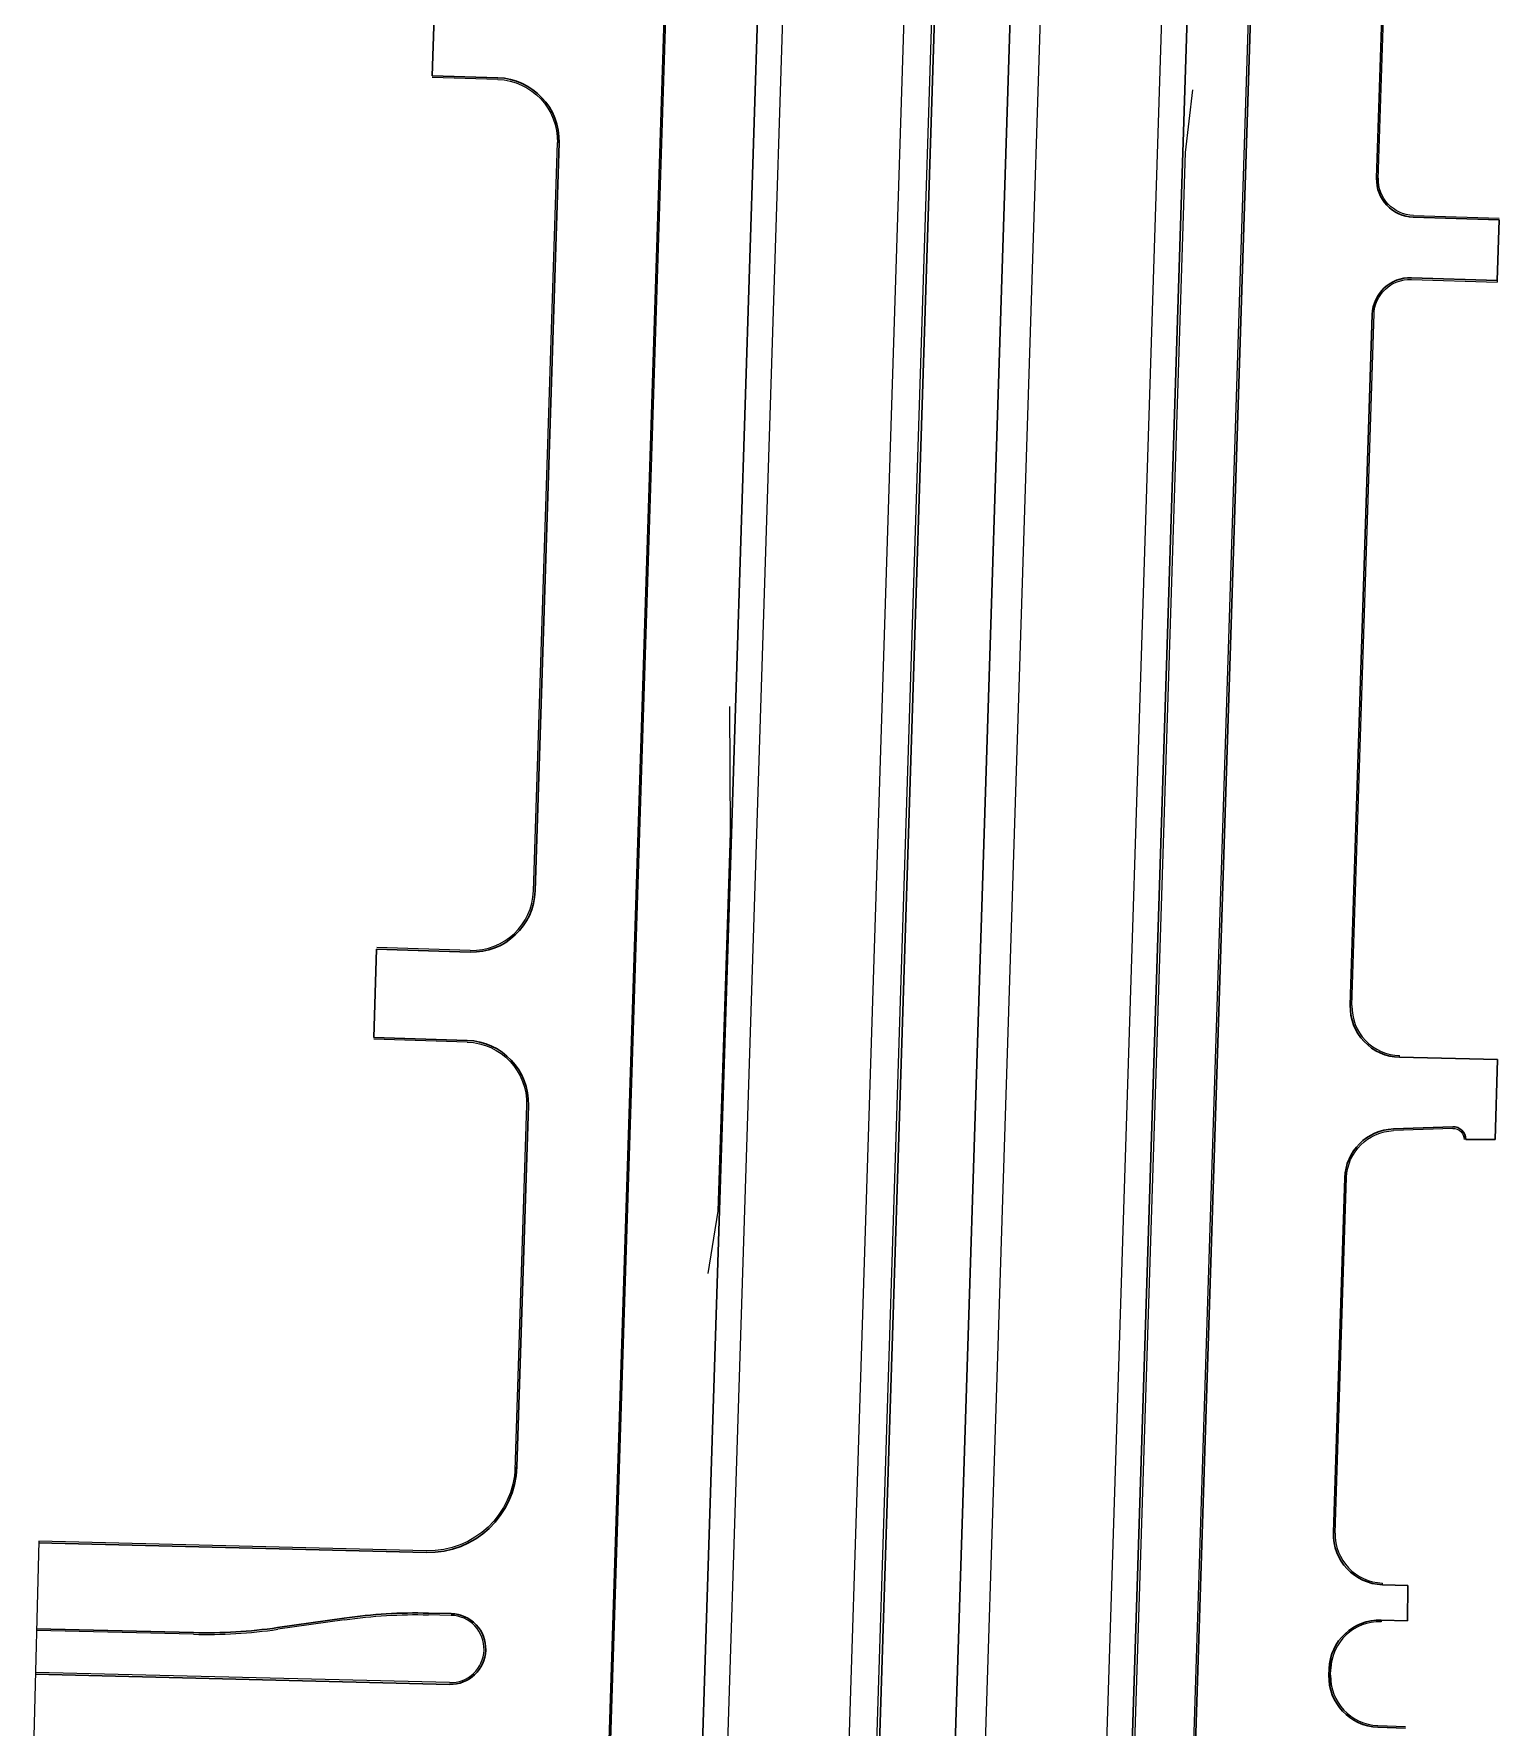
# Model space of a CAD drawing. Extents: x 2536801 to 2538856, y 7112140 to 7131569.
# Drawn here: x 2537682 to 2538262, y 7121714 to 7122385 of the extents above; entities that cross this region are included whole.
import ezdxf

# ---------------------------------------------------------------- set-up
doc = ezdxf.new("R2010")
doc.units = 0
doc.header["$LTSCALE"] = 100
doc.header["$MEASUREMENT"] = 0
for name, color, linetype, lineweight in [('D_BOC_FR', 3, 'Continuous', 13), ('D_BOC_XST', 4, 'Continuous', 13), ('D_CTB_1', 2, 'Continuous', 0), ('D_DRVWY_1', 6, 'Continuous', 30), ('D_EOS_ML', 7, 'Continuous', 30), ('D_EOT_ML', 7, 'Continuous', 13), ('D_FOC_FR', 3, 'Continuous', 30), ('D_FOC_XST', 4, 'Continuous', 30), ('D_MBGF', 20, 'Continuous', 0)]:
    doc.layers.add(name, color=color, linetype=linetype, lineweight=lineweight)
doc.linetypes.add('mbgf', pattern='A,1,-0.5,[46,dgnlstyle-BGELINES.shx,S=0.008,R=0,X=0,Y=0],-0.5,1', length=3)

msp = doc.modelspace()

# ---------------------------------------------------------------- linework, layer by layer
at = {"layer": 'D_BOC_FR', "lineweight": 0}
for p, q in [((2538119.74, 7121038.6), (2538194.31, 7123378.9)), ((2537910.06, 7121700.85), (2537952.04, 7123018.4)), ((2538214.04, 7122323.47), (2538225.85, 7122694.07)), ((2537879.69, 7122045.45), (2537889.14, 7122342.03)), ((2538203.74, 7122000.18), (2538212.6, 7122278.34)), ((2537872.38, 7121816.17), (2537876.99, 7121960.78)), ((2538197.09, 7121791.26), (2538201.57, 7121932.06)), ((2538195.13, 7121729.86), (2538195.53, 7121742.53))]:
    msp.add_line(p, q, dxfattribs=at)
at = {"layer": 'D_BOC_XST', "lineweight": 0}
for p, q in [((2537837.26, 7121784.23), (2537683.78, 7121788)), ((2537847.11, 7121758.65), (2537838.08, 7121758.87)), ((2537745.07, 7121751.15), (2537682.91, 7121752.68)), ((2537804.88, 7121756.91), (2537778.5, 7121753.13)), ((2537846.45, 7121731.99), (2537682.5, 7121736.02))]:
    msp.add_line(p, q, dxfattribs=at)
at = {"layer": 'D_BOC_XST', "lineweight": 0, "extrusion": (0, 0, -1)}
for centre, radius, start, end in [((-2537838.11, 7121818.55), 34.33, 181.82493, 271.40798), ((-2537833.19, 7121559.6), 199.33, 81.83685, 91.40798)]:
    msp.add_arc(centre, radius, start, end, dxfattribs=at)
at = {"layer": 'D_BOC_XST', "lineweight": 0}
for centre, radius, start, end in [((2537846.78, 7121745.32), 13.33, 358.17507, 88.59202), ((2537750, 7121951.76), 200.67, 268.59202, 278.16315), ((2537846.78, 7121745.32), 13.33, 268.59202, 358.17507)]:
    msp.add_arc(centre, radius, start, end, dxfattribs=at)
at = {"layer": 'D_CTB_1', "linetype": 'Continuous', "lineweight": 0, "ltscale": 0.025}
for p, q in [((2537962.61, 7120042.5), (2538047.63, 7122711.15)), ((2538099.59, 7121138.69), (2538136.21, 7122288.11))]:
    msp.add_line(p, q, dxfattribs=at)
at = {"layer": 'D_DRVWY_1'}
for p, q in [((2537839.62, 7122368.48), (2537840.7, 7122402.46)), ((2537865.61, 7122367.65), (2537839.62, 7122368.48)), ((2538228.03, 7122312.44), (2538262.01, 7122311.36)), ((2538261.25, 7122287.37), (2538262.01, 7122311.36)), ((2538227.27, 7122288.46), (2538261.25, 7122287.37)), ((2537816.48, 7121987.58), (2537817.59, 7122022.56)), ((2537854.57, 7122021.38), (2537817.59, 7122022.56)), ((2537853.46, 7121986.4), (2537816.48, 7121987.58)), ((2538261.42, 7121978.79), (2538222.6, 7121979.7)), ((2538260.41, 7121947.07), (2538261.42, 7121978.79)), ((2538243.62, 7121952.18), (2538220.15, 7121951.31)), ((2538260.41, 7121947.07), (2538248.81, 7121947.15)), ((2538215.78, 7121770.78), (2538225.88, 7121770.46)), ((2538225.74, 7121756.46), (2538225.88, 7121770.46)), ((2538215.33, 7121756.79), (2538225.74, 7121756.46)), ((2538213.98, 7121714.38), (2538224.88, 7121714.03))]:
    msp.add_line(p, q, dxfattribs=at)
at = {"layer": 'D_DRVWY_1', "lineweight": 0}
for p, q in [((2537865.59, 7122366.99), (2537839.6, 7122367.82)), ((2538228.05, 7122313.11), (2538262.04, 7122312.03)), ((2538227.25, 7122287.79), (2538261.23, 7122286.71)), ((2538261.25, 7122287.37), (2538261.23, 7122286.71)), ((2537854.6, 7122022.05), (2537817.61, 7122023.23)), ((2537853.44, 7121985.73), (2537816.46, 7121986.91)), ((2538222.6, 7121979.7), (2538222.62, 7121980.36)), ((2538243.65, 7121951.51), (2538220.17, 7121950.64)), ((2538215.77, 7121770.72), (2538215.8, 7121771.45)), ((2538215.33, 7121756.79), (2538215.31, 7121756.12)), ((2538214, 7121715.04), (2538224.9, 7121714.69))]:
    msp.add_line(p, q, dxfattribs=at)
at = {"layer": 'D_DRVWY_1', "lineweight": 0, "extrusion": (0, 0, -1)}
for centre, radius, start, end in [((-2537864.81, 7122342.67), 24.33, 91.82493, 181.82493), ((-2538228.51, 7122327.44), 14.33, 271.82497, 1.82497), ((-2538226.79, 7122273.46), 14.33, 1.82497, 91.82497), ((-2537852.66, 7121961.41), 24.33, 91.82493, 181.82493), ((-2538220.89, 7121931.32), 19.33, 2.19354, 87.87452), ((-2538243.81, 7121947.18), 4.33, 87.87452, 180.39246)]:
    msp.add_arc(centre, radius, start, end, dxfattribs=at)
at = {"layer": 'D_DRVWY_1', "extrusion": (0, 0, -1)}
for centre, radius, start, end in [((-2537864.81, 7122342.67), 25, 91.82493, 181.82493), ((-2538228.51, 7122327.44), 15, 271.82497, 1.82497), ((-2538226.79, 7122273.46), 15, 1.82497, 91.82497), ((-2537852.66, 7121961.41), 25, 91.82493, 181.82493), ((-2538243.81, 7121947.18), 5, 87.87452, 180.39246), ((-2538220.89, 7121931.32), 20, 1.82497, 87.87452)]:
    msp.add_arc(centre, radius, start, end, dxfattribs=at)
at = {"layer": 'D_DRVWY_1'}
for centre, radius, start, end in [((2537855.37, 7122046.37), 25, 268.17507, 358.17507), ((2538223.07, 7121999.69), 20, 178.17503, 268.65787), ((2538216.41, 7121790.77), 20, 178.17503, 268.17503), ((2538214.69, 7121736.8), 20, 88.17503, 178.17503), ((2538214.62, 7121734.36), 20, 178.17503, 268.17503)]:
    msp.add_arc(centre, radius, start, end, dxfattribs=at)
at = {"layer": 'D_DRVWY_1', "lineweight": 0}
for centre, radius, start, end in [((2537855.37, 7122046.37), 24.33, 268.17507, 358.17507), ((2538223.07, 7121999.69), 19.33, 178.54359, 268.65787), ((2538216.41, 7121790.77), 19.33, 178.54359, 268.17503), ((2538214.69, 7121736.8), 19.33, 88.17503, 178.17503), ((2538214.62, 7121734.36), 19.33, 178.17503, 268.17503)]:
    msp.add_arc(centre, radius, start, end, dxfattribs=at)
at = {"layer": 'D_EOS_ML'}
for p, q in [((2537858.55, 7116745.35), (2538220.42, 7128102.78)), ((2537888.54, 7116744.4), (2538250.41, 7128101.82)), ((2538136.8, 7122338.12), (2538191.64, 7124059.36)), ((2537954.94, 7121968.72), (2538013.75, 7123814.39)), ((2538057.19, 7119839.38), (2538136.8, 7122338.12)), ((2537921.35, 7120914.21), (2537954.94, 7121968.72))]:
    msp.add_line(p, q, dxfattribs=at)
at = {"layer": 'D_EOT_ML'}
for p, q in [((2537846.56, 7116745.74), (2538208.43, 7128103.16)), ((2537900.53, 7116744.02), (2538262.4, 7128101.44)), ((2538047.19, 7119839.7), (2538192.69, 7124406.1)), ((2537920.56, 7120575.68), (2538034.73, 7124158.82))]:
    msp.add_line(p, q, dxfattribs=at)
at = {"layer": 'D_FOC_FR'}
for p, q in [((2538120.41, 7121038.58), (2538194.98, 7123378.88)), ((2537909.4, 7121700.87), (2537951.38, 7123018.43)), ((2538213.52, 7122327.91), (2538225.18, 7122693.95)), ((2537880.36, 7122045.57), (2537889.8, 7122341.87)), ((2538203.08, 7122000.33), (2538211.8, 7122273.94)), ((2537873.09, 7121817.44), (2537877.65, 7121960.62)), ((2538196.42, 7121791.41), (2538200.9, 7121931.96)), ((2538194.63, 7121735), (2538194.7, 7121737.43))]:
    msp.add_line(p, q, dxfattribs=at)
at = {"layer": 'D_FOC_XST', "color": 4, "lineweight": 13}
msp.add_line((2537683.78, 7121788), (2537681.88, 7121710.69), dxfattribs=at)
at = {"layer": 'D_FOC_XST'}
for p, q in [((2537837.25, 7121783.57), (2537683.76, 7121787.34)), ((2537804.79, 7121757.57), (2537778.4, 7121753.79)), ((2537847.12, 7121759.32), (2537838.1, 7121759.54)), ((2537745.09, 7121751.82), (2537682.93, 7121753.35)), ((2537846.44, 7121731.32), (2537682.49, 7121735.35))]:
    msp.add_line(p, q, dxfattribs=at)
at = {"layer": 'D_FOC_XST', "extrusion": (0, 0, -1)}
for centre, radius, start, end in [((-2537838.11, 7121818.55), 35, 181.82493, 271.40798), ((-2537833.19, 7121559.6), 200, 81.83685, 91.40798)]:
    msp.add_arc(centre, radius, start, end, dxfattribs=at)
at = {"layer": 'D_FOC_XST'}
for centre, radius, start, end in [((2537846.78, 7121745.32), 14, 358.17507, 88.59202), ((2537750, 7121951.76), 200, 268.59202, 278.16315), ((2537846.78, 7121745.32), 14, 268.59202, 358.17507)]:
    msp.add_arc(centre, radius, start, end, dxfattribs=at)
at = {"layer": 'D_MBGF', "linetype": 'mbgf', "lineweight": 13, "ltscale": 0.025}
for p, q in [((2538137.8, 7122338.08), (2538140.75, 7122362.91)), ((2538136.21, 7122288.11), (2538137.8, 7122338.08)), ((2537957.63, 7122068.69), (2537957.48, 7122118.69)), ((2537952.85, 7121918.76), (2537957.63, 7122068.69)), ((2537948.84, 7121894.09), (2537952.85, 7121918.76))]:
    msp.add_line(p, q, dxfattribs=at)

doc.saveas('drawing.dxf')
